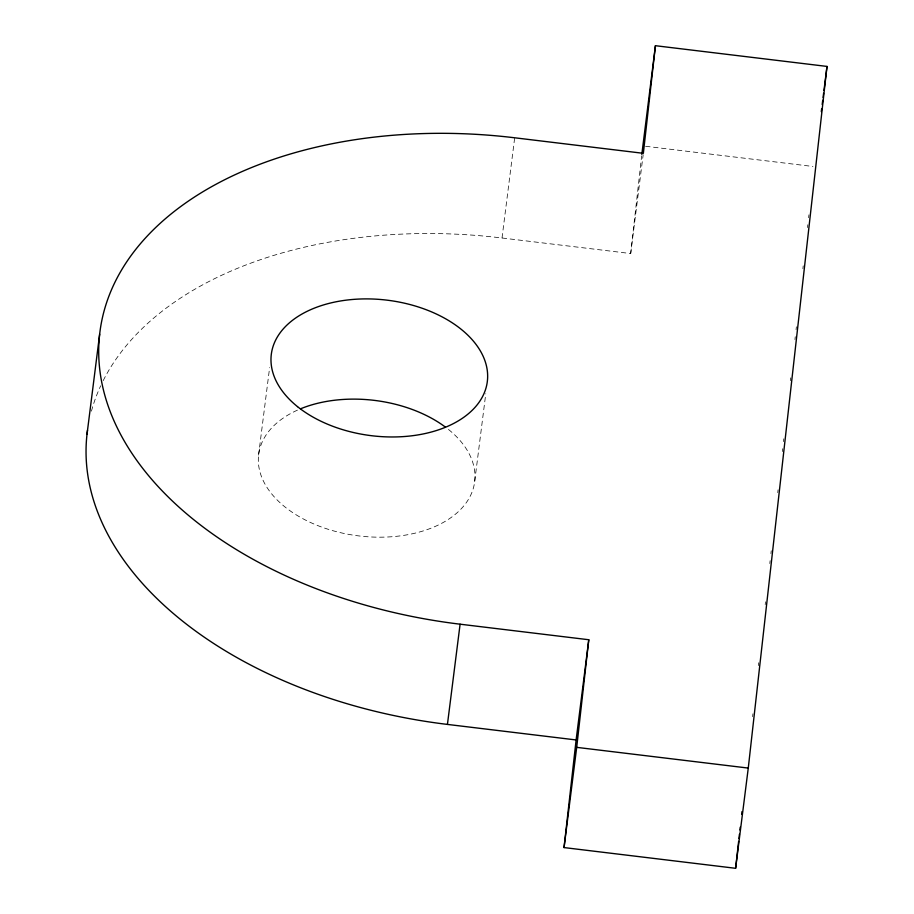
<?xml version="1.0" encoding="UTF-8"?>
<svg xmlns="http://www.w3.org/2000/svg" width="914" height="914" viewBox="0 0 914 914"><rect width="100%" height="100%" fill="white"/><g stroke="black" fill="none" stroke-linecap="round" stroke-linejoin="round"><path stroke-width="0.69" stroke-dasharray="4.57 3.43" d="M103.191 380.635A390.552 244.724 7.2 0 1 502.014 237.994L630.694 253.544L641.651 155.826M752.622 716.633L752.942 713.788M758.357 665.598L758.666 662.764M765.189 604.645L765.509 601.812M769.805 563.538L770.125 560.705M770.913 553.621L771.233 550.776M777.757 492.669L778.077 489.824M782.373 451.562L782.692 448.717M783.481 441.633L783.801 438.8M790.324 380.681L790.644 377.848M794.929 339.574L795.249 336.74M796.048 329.657L796.368 326.812M802.892 268.705L803.2 265.86M807.496 227.597L807.816 224.753M808.616 217.669L808.936 214.836M258.571 455.103L269.63 367.588M502.014 237.994L514.673 137.786M474.72 481.21L485.78 393.694M630.694 253.544L643.17 154.729M645.581 146.263L812.934 166.474M448.454 429.443A108.869 68.219 7.2 0 1 436.903 525.687A108.869 68.219 7.2 0 1 283.5 505.75A108.869 68.219 7.2 0 1 297.998 409.895M91.434 411.151A390.552 244.724 7.2 0 1 100.689 385.811"/><path stroke-width="1.37" d="M564.041 847.575L576.117 739.952L588.776 639.743L460.096 624.193A390.552 244.724 7.2 0 1 99.66 334.158A390.552 244.724 7.2 0 1 514.673 137.786L643.353 153.323L655.429 45.7L826.999 66.425L748.269 768.08L735.61 868.3L564.041 847.575L576.7 747.355L588.776 639.743M641.811 154.42L655.429 45.7M735.61 868.3L738.626 841.371M738.946 838.538L739.426 834.276M739.906 830.026L740.226 827.193M741.654 814.431L741.974 811.598M87.001 434.379L99.66 334.158M576.117 739.952L447.437 724.414L460.096 624.193M821.298 111.588L821.652 108.766M822.189 104.539L822.714 100.3M823.08 97.478L823.605 93.239M823.971 90.417L826.999 66.425M576.7 747.355L748.269 768.08M300.455 408.844A108.869 68.219 7.2 0 1 445.289 427.009M447.437 724.414A390.552 244.724 7.2 0 1 87.516 430.277M297.507 406.639A108.869 68.219 7.2 0 0 481.735 398.093A108.869 68.219 7.2 0 0 358.688 299.072A108.869 68.219 7.2 0 0 297.507 406.639"/></g></svg>
